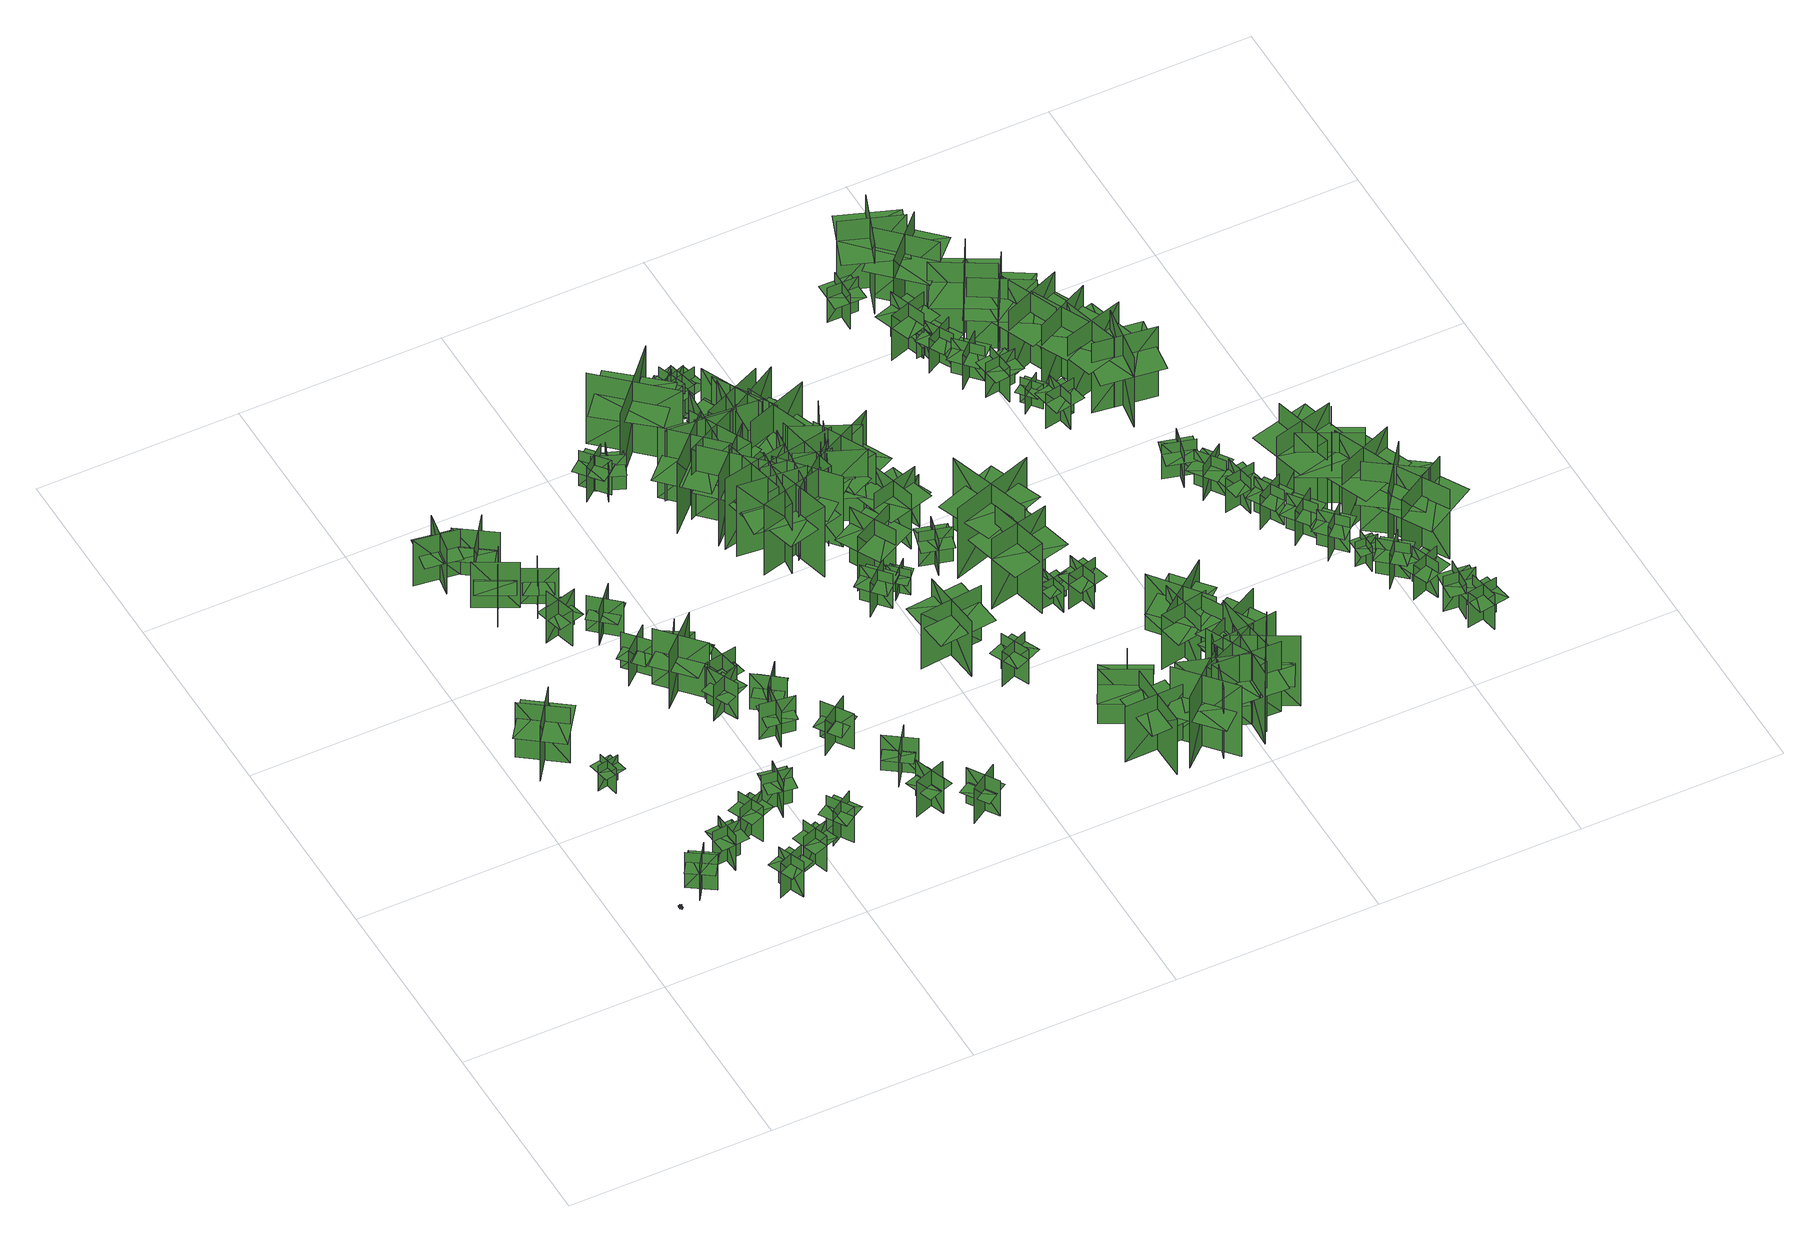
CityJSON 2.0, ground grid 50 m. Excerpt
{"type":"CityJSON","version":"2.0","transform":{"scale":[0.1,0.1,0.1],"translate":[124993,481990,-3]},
"CityObjects":{
"tree1":{"type":"SolitaryVegetationObject","geometry":[{"type":"MultiSurface","lod":"1","boundaries":[[[0,1,2]],[[0,2,3]],[[4,5,6]],[[4,6,7]],[[8,9,10]],[[8,10,11]],[[8,11,12]],[[8,12,13]]]}]},
"tree2":{"type":"SolitaryVegetationObject","geometry":[{"type":"MultiSurface","lod":"1","boundaries":[[[14,15,16]],[[14,16,17]],[[18,19,20]],[[18,20,21]],[[22,23,24]],[[22,24,25]],[[22,25,26]],[[22,26,27]]]}]},
"tree3":{"type":"SolitaryVegetationObject","geometry":[{"type":"MultiSurface","lod":"1","boundaries":[[[28,29,30]],[[28,30,31]],[[32,33,34]],[[32,34,35]],[[36,37,38]],[[36,38,39]],[[36,39,40]],[[36,40,41]]]}]},
"tree4":{"type":"SolitaryVegetationObject","geometry":[{"type":"MultiSurface","lod":"1","boundaries":[[[42,43,44]],[[42,44,45]],[[46,47,48]],[[46,48,49]],[[50,51,52]],[[50,52,53]],[[50,53,54]],[[50,54,55]]]}]},
"tree5":{"type":"SolitaryVegetationObject","geometry":[{"type":"MultiSurface","lod":"1","boundaries":[[[56,57,58]],[[56,58,59]],[[60,61,62]],[[60,62,63]],[[64,65,66]],[[64,66,67]],[[64,67,68]],[[64,68,69]]]}]},
"tree6":{"type":"SolitaryVegetationObject","geometry":[{"type":"MultiSurface","lod":"1","boundaries":[[[70,71,72]],[[70,72,73]],[[74,75,76]],[[74,76,77]],[[78,79,80]],[[78,80,81]],[[78,81,82]],[[78,82,83]]]}]},
"tree7":{"type":"SolitaryVegetationObject","geometry":[{"type":"MultiSurface","lod":"1","boundaries":[[[84,85,86]],[[84,86,87]],[[88,89,90]],[[88,90,91]],[[92,93,94]],[[92,94,95]],[[92,95,96]],[[92,96,97]]]}]},
"tree8":{"type":"SolitaryVegetationObject","geometry":[{"type":"MultiSurface","lod":"1","boundaries":[[[98,99,100]],[[98,100,101]],[[102,103,104]],[[102,104,105]],[[106,107,108]],[[106,108,109]],[[106,109,110]],[[106,110,111]]]}]},
"tree9":{"type":"SolitaryVegetationObject","geometry":[{"type":"MultiSurface","lod":"1","boundaries":[[[112,113,114]],[[112,114,115]],[[116,117,118]],[[116,118,119]],[[120,121,122]],[[120,122,123]],[[120,124,125]],[[120,125,121]]]}]},
"tree10":{"type":"SolitaryVegetationObject","geometry":[{"type":"MultiSurface","lod":"1","boundaries":[[[126,127,128]],[[126,128,129]],[[130,131,132]],[[130,132,133]],[[134,135,136]],[[134,136,137]],[[134,138,139]],[[134,139,135]]]}]},
"tree11":{"type":"SolitaryVegetationObject","geometry":[{"type":"MultiSurface","lod":"1","boundaries":[[[140,141,142]],[[140,142,143]],[[144,145,146]],[[144,146,147]],[[148,149,150]],[[148,150,151]],[[148,151,152]],[[148,152,153]]]}]},
"tree12":{"type":"SolitaryVegetationObject","geometry":[{"type":"MultiSurface","lod":"1","boundaries":[[[154,155,156]],[[154,156,157]],[[158,159,160]],[[158,160,161]],[[162,163,164]],[[162,164,165]],[[162,166,167]],[[162,167,163]]]}]},
"tree13":{"type":"SolitaryVegetationObject","geometry":[{"type":"MultiSurface","lod":"1","boundaries":[[[168,169,170]],[[168,170,171]],[[172,173,174]],[[172,174,175]],[[176,177,178]],[[176,178,179]],[[176,180,181]],[[176,181,177]]]}]},
"tree14":{"type":"SolitaryVegetationObject","geometry":[{"type":"MultiSurface","lod":"1","boundaries":[[[182,183,184]],[[182,184,185]],[[186,187,188]],[[186,188,189]],[[190,191,192]],[[190,192,193]],[[190,193,194]],[[190,194,195]]]}]},
"tree15":{"type":"SolitaryVegetationObject","geometry":[{"type":"MultiSurface","lod":"1","boundaries":[[[196,197,198]],[[196,198,199]],[[200,201,202]],[[200,202,203]],[[204,205,206]],[[204,206,207]],[[204,208,209]],[[204,209,205]]]}]},
"tree16":{"type":"SolitaryVegetationObject","geometry":[{"type":"MultiSurface","lod":"1","boundaries":[[[210,211,212]],[[210,212,213]],[[214,215,216]],[[214,216,217]],[[218,219,220]],[[218,220,221]],[[218,222,223]],[[218,223,219]]]}]},
"tree17":{"type":"SolitaryVegetationObject","geometry":[{"type":"MultiSurface","lod":"1","boundaries":[[[224,225,226]],[[224,226,227]],[[228,229,230]],[[228,230,231]],[[232,233,234]],[[232,234,235]],[[232,236,237]],[[232,237,233]]]}]},
"tree18":{"type":"SolitaryVegetationObject","geometry":[{"type":"MultiSurface","lod":"1","boundaries":[[[238,239,240]],[[238,240,241]],[[242,243,244]],[[242,244,245]],[[246,247,248]],[[246,248,249]],[[246,250,251]],[[246,251,247]]]}]},
"tree19":{"type":"SolitaryVegetationObject","geometry":[{"type":"MultiSurface","lod":"1","boundaries":[[[252,253,254]],[[252,254,255]],[[256,257,258]],[[256,258,259]],[[260,261,262]],[[260,262,263]],[[260,264,265]],[[260,265,261]]]}]},
"tree20":{"type":"SolitaryVegetationObject","geometry":[{"type":"MultiSurface","lod":"1","boundaries":[[[266,267,268]],[[266,268,269]],[[270,271,272]],[[270,272,273]],[[274,275,276]],[[274,276,277]],[[274,278,279]],[[274,279,275]]]}]},
"tree21":{"type":"SolitaryVegetationObject","geometry":[{"type":"MultiSurface","lod":"1","boundaries":[[[280,281,282]],[[280,282,283]],[[284,285,286]],[[284,286,287]],[[288,289,290]],[[288,290,291]],[[288,292,293]],[[288,293,289]]]}]},
"tree22":{"type":"SolitaryVegetationObject","geometry":[{"type":"MultiSurface","lod":"1","boundaries":[[[294,295,296]],[[294,296,297]],[[298,299,300]],[[298,300,301]],[[302,303,304]],[[302,304,305]],[[302,306,307]],[[302,307,303]]]}]},
"tree23":{"type":"SolitaryVegetationObject","geometry":[{"type":"MultiSurface","lod":"1","boundaries":[[[308,309,310]],[[308,310,311]],[[312,313,314]],[[312,314,315]],[[316,317,318]],[[316,318,319]],[[316,320,321]],[[316,321,317]]]}]},
"tree24":{"type":"SolitaryVegetationObject","geometry":[{"type":"MultiSurface","lod":"1","boundaries":[[[322,323,324]],[[322,324,325]],[[326,327,328]],[[326,328,329]],[[330,331,332]],[[330,332,333]],[[330,334,335]],[[330,335,331]]]}]},
"tree25":{"type":"SolitaryVegetationObject","geometry":[{"type":"MultiSurface","lod":"1","boundaries":[[[336,337,338]],[[336,338,339]],[[340,341,342]],[[340,342,343]],[[344,345,346]],[[344,346,347]],[[344,348,349]],[[344,349,345]]]}]},
"tree26":{"type":"SolitaryVegetationObject","geometry":[{"type":"MultiSurface","lod":"1","boundaries":[[[350,351,352]],[[350,352,353]],[[354,355,356]],[[354,356,357]],[[358,359,360]],[[358,360,361]],[[358,362,363]],[[358,363,359]]]}]},
"tree27":{"type":"SolitaryVegetationObject","geometry":[{"type":"MultiSurface","lod":"1","boundaries":[[[364,365,366]],[[364,366,367]],[[368,369,370]],[[368,370,371]],[[372,373,374]],[[372,374,375]],[[372,376,377]],[[372,377,373]]]}]},
"tree28":{"type":"SolitaryVegetationObject","geometry":[{"type":"MultiSurface","lod":"1","boundaries":[[[378,379,380]],[[378,380,381]],[[382,383,384]],[[382,384,385]],[[386,387,388]],[[386,388,389]],[[386,389,390]],[[386,390,391]]]}]},
"tree29":{"type":"SolitaryVegetationObject","geometry":[{"type":"MultiSurface","lod":"1","boundaries":[[[392,393,394]],[[392,394,395]],[[396,397,398]],[[396,398,399]],[[400,401,402]],[[400,402,403]],[[400,403,404]],[[400,404,405]]]}]},
"tree30":{"type":"SolitaryVegetationObject","geometry":[{"type":"MultiSurface","lod":"1","boundaries":[[[406,407,408]],[[406,408,409]],[[410,411,412]],[[410,412,413]],[[414,415,416]],[[414,416,417]],[[414,418,419]],[[414,419,415]]]}]},
"tree31":{"type":"SolitaryVegetationObject","geometry":[{"type":"MultiSurface","lod":"1","boundaries":[[[420,421,422]],[[420,422,423]],[[424,425,426]],[[424,426,427]],[[428,429,430]],[[428,430,431]],[[428,431,432]],[[428,432,433]]]}]},
"tree32":{"type":"SolitaryVegetationObject","geometry":[{"type":"MultiSurface","lod":"1","boundaries":[[[434,435,436]],[[434,436,437]],[[438,439,440]],[[438,440,441]],[[442,443,444]],[[442,444,445]],[[442,446,447]],[[442,447,443]]]}]},
"tree33":{"type":"SolitaryVegetationObject","geometry":[{"type":"MultiSurface","lod":"1","boundaries":[[[448,449,450]],[[448,450,451]],[[452,453,454]],[[452,454,455]],[[456,457,458]],[[456,458,459]],[[456,460,461]],[[456,461,457]]]}]},
"tree34":{"type":"SolitaryVegetationObject","geometry":[{"type":"MultiSurface","lod":"1","boundaries":[[[462,463,464]],[[462,464,465]],[[466,467,468]],[[466,468,469]],[[470,471,472]],[[470,472,473]],[[470,474,475]],[[470,475,471]]]}]},
"tree35":{"type":"SolitaryVegetationObject","geometry":[{"type":"MultiSurface","lod":"1","boundaries":[[[476,477,478]],[[476,478,479]],[[480,481,482]],[[480,482,483]],[[484,485,486]],[[484,486,487]],[[484,488,489]],[[484,489,485]]]}]},
"tree36":{"type":"SolitaryVegetationObject","geometry":[{"type":"MultiSurface","lod":"1","boundaries":[[[490,491,492]],[[490,492,493]],[[494,495,496]],[[494,496,497]],[[498,499,500]],[[498,500,501]],[[498,502,503]],[[498,503,499]]]}]},
"tree37":{"type":"SolitaryVegetationObject","geometry":[{"type":"MultiSurface","lod":"1","boundaries":[[[504,505,506]],[[504,506,507]],[[508,509,510]],[[508,510,511]],[[512,513,514]],[[512,514,515]],[[512,516,517]],[[512,517,513]]]}]},
"tree38":{"type":"SolitaryVegetationObject","geometry":[{"type":"MultiSurface","lod":"1","boundaries":[[[518,519,520]],[[518,520,521]],[[522,523,524]],[[522,524,525]],[[526,527,528]],[[526,528,529]],[[526,529,530]],[[526,530,531]]]}]},
"tree39":{"type":"SolitaryVegetationObject","geometry":[{"type":"MultiSurface","lod":"1","boundaries":[[[532,533,534]],[[532,534,535]],[[536,537,538]],[[536,538,539]],[[540,541,542]],[[540,542,543]],[[540,543,544]],[[540,544,545]]]}]},
"tree40":{"type":"SolitaryVegetationObject","geometry":[{"type":"MultiSurface","lod":"1","boundaries":[[[546,547,548]],[[546,548,549]],[[550,551,552]],[[550,552,553]],[[554,555,556]],[[554,556,557]],[[554,558,559]],[[554,559,555]]]}]},
"tree41":{"type":"SolitaryVegetationObject","geometry":[{"type":"MultiSurface","lod":"1","boundaries":[[[560,561,562]],[[560,562,563]],[[564,565,566]],[[564,566,567]],[[568,569,570]],[[568,570,571]],[[568,572,573]],[[568,573,569]]]}]},
"tree42":{"type":"SolitaryVegetationObject","geometry":[{"type":"MultiSurface","lod":"1","boundaries":[[[574,575,576]],[[574,576,577]],[[578,579,580]],[[578,580,581]],[[582,583,584]],[[582,584,585]],[[582,586,587]],[[582,587,583]]]}]},
"tree43":{"type":"SolitaryVegetationObject","geometry":[{"type":"MultiSurface","lod":"1","boundaries":[[[588,589,590]],[[588,590,591]],[[592,593,594]],[[592,594,595]],[[596,597,598]],[[596,598,599]],[[596,599,600]],[[596,600,601]]]}]},
"tree44":{"type":"SolitaryVegetationObject","geometry":[{"type":"MultiSurface","lod":"1","boundaries":[[[602,603,604]],[[602,604,605]],[[606,607,608]],[[606,608,609]],[[610,611,612]],[[610,612,613]],[[610,613,614]],[[610,614,615]]]}]},
"tree45":{"type":"SolitaryVegetationObject","geometry":[{"type":"MultiSurface","lod":"1","boundaries":[[[616,617,618]],[[616,618,619]],[[620,621,622]],[[620,622,623]],[[624,625,626]],[[624,626,627]],[[624,627,628]],[[624,628,629]]]}]},
"tree46":{"type":"SolitaryVegetationObject","geometry":[{"type":"MultiSurface","lod":"1","boundaries":[[[630,631,632]],[[630,632,633]],[[634,635,636]],[[634,636,637]],[[638,639,640]],[[638,640,641]],[[638,641,642]],[[638,642,643]]]}]},
"tree47":{"type":"SolitaryVegetationObject","geometry":[{"type":"MultiSurface","lod":"1","boundaries":[[[644,645,646]],[[644,646,647]],[[648,649,650]],[[648,650,651]],[[652,653,654]],[[652,654,655]],[[652,655,656]],[[652,656,657]]]}]},
"tree48":{"type":"SolitaryVegetationObject","geometry":[{"type":"MultiSurface","lod":"1","boundaries":[[[658,659,660]],[[658,660,661]],[[662,663,664]],[[662,664,665]],[[666,667,668]],[[666,668,669]],[[666,670,671]],[[666,671,667]]]}]},
"tree49":{"type":"SolitaryVegetationObject","geometry":[{"type":"MultiSurface","lod":"1","boundaries":[[[672,673,674]],[[672,674,675]],[[676,677,678]],[[676,678,679]],[[680,681,682]],[[680,682,683]],[[680,684,685]],[[680,685,681]]]}]},
"tree50":{"type":"SolitaryVegetationObject","geometry":[{"type":"MultiSurface","lod":"1","boundaries":[[[686,687,688]],[[686,688,689]],[[690,691,692]],[[690,692,693]],[[694,695,696]],[[694,696,697]],[[694,697,698]],[[694,698,699]]]}]},
"tree51":{"type":"SolitaryVegetationObject","geometry":[{"type":"MultiSurface","lod":"1","boundaries":[[[700,701,702]],[[700,702,703]],[[704,705,706]],[[704,706,707]],[[708,709,710]],[[708,710,711]],[[708,712,713]],[[708,713,709]]]}]},
"tree52":{"type":"SolitaryVegetationObject","geometry":[{"type":"MultiSurface","lod":"1","boundaries":[[[714,715,716]],[[714,716,717]],[[718,719,720]],[[718,720,721]],[[722,723,724]],[[722,724,725]],[[722,726,727]],[[722,727,723]]]}]},
"tree53":{"type":"SolitaryVegetationObject","geometry":[{"type":"MultiSurface","lod":"1","boundaries":[[[728,729,730]],[[728,730,731]],[[732,733,734]],[[732,734,735]],[[736,737,738]],[[736,738,739]],[[736,739,740]],[[736,740,741]]]}]},
"tree54":{"type":"SolitaryVegetationObject","geometry":[{"type":"MultiSurface","lod":"1","boundaries":[[[742,743,744]],[[742,744,745]],[[746,747,748]],[[746,748,749]],[[750,751,752]],[[750,752,753]],[[750,754,755]],[[750,755,751]]]}]},
"tree55":{"type":"SolitaryVegetationObject","geometry":[{"type":"MultiSurface","lod":"1","boundaries":[[[756,757,758]],[[756,758,759]],[[760,761,762]],[[760,762,763]],[[764,765,766]],[[764,766,767]],[[764,767,768]],[[764,768,769]]]}]},
"tree56":{"type":"SolitaryVegetationObject","geometry":[{"type":"MultiSurface","lod":"1","boundaries":[[[770,771,772]],[[770,772,773]],[[774,775,776]],[[774,776,777]],[[778,779,780]],[[778,780,781]],[[778,781,782]],[[778,782,783]]]}]},
"tree57":{"type":"SolitaryVegetationObject","geometry":[{"type":"MultiSurface","lod":"1","boundaries":[[[784,785,786]],[[784,786,787]],[[788,789,790]],[[788,790,791]],[[792,793,794]],[[792,794,795]],[[792,796,797]],[[792,797,793]]]}]},
"tree58":{"type":"SolitaryVegetationObject","geometry":[{"type":"MultiSurface","lod":"1","boundaries":[[[798,799,800]],[[798,800,801]],[[802,803,804]],[[802,804,805]],[[806,807,808]],[[806,808,809]],[[806,810,811]],[[806,811,807]]]}]},
"tree59":{"type":"SolitaryVegetationObject","geometry":[{"type":"MultiSurface","lod":"1","boundaries":[[[812,813,814]],[[812,814,815]],[[816,817,818]],[[816,818,819]],[[820,821,822]],[[820,822,823]],[[820,823,824]],[[820,824,825]]]}]},
"tree60":{"type":"SolitaryVegetationObject","geometry":[{"type":"MultiSurface","lod":"1","boundaries":[[[826,827,828]],[[826,828,829]],[[830,831,832]],[[830,832,833]],[[834,835,836]],[[834,836,837]],[[834,837,838]],[[834,838,839]]]}]},
"tree61":{"type":"SolitaryVegetationObject","geometry":[{"type":"MultiSurface","lod":"1","boundaries":[[[840,841,842]],[[840,842,843]],[[844,845,846]],[[844,846,847]],[[848,849,850]],[[848,850,851]],[[848,851,852]],[[848,852,853]]]}]},
"tree62":{"type":"SolitaryVegetationObject","geometry":[{"type":"MultiSurface","lod":"1","boundaries":[[[854,855,856]],[[854,856,857]],[[858,859,860]],[[858,860,861]],[[862,863,864]],[[862,864,865]],[[862,866,867]],[[862,867,863]]]}]},
"tree63":{"type":"SolitaryVegetationObject","geometry":[{"type":"MultiSurface","lod":"1","boundaries":[[[868,869,870]],[[868,870,871]],[[872,873,874]],[[872,874,875]],[[876,877,878]],[[876,878,879]],[[876,879,880]],[[876,880,881]]]}]},
"tree64":{"type":"SolitaryVegetationObject","geometry":[{"type":"MultiSurface","lod":"1","boundaries":[[[882,883,884]],[[882,884,885]],[[886,887,888]],[[886,888,889]],[[890,891,892]],[[890,892,893]],[[890,893,894]],[[890,894,895]]]}]},
"tree65":{"type":"SolitaryVegetationObject","geometry":[{"type":"MultiSurface","lod":"1","boundaries":[[[896,897,898]],[[896,898,899]],[[900,901,902]],[[900,902,903]],[[904,905,906]],[[904,906,907]],[[904,908,909]],[[904,909,905]]]}]},
"tree66":{"type":"SolitaryVegetationObject","geometry":[{"type":"MultiSurface","lod":"1","boundaries":[[[910,911,912]],[[910,912,913]],[[914,915,916]],[[914,916,917]],[[918,919,920]],[[918,920,921]],[[918,921,922]],[[918,922,923]]]}]},
"tree67":{"type":"SolitaryVegetationObject","geometry":[{"type":"MultiSurface","lod":"1","boundaries":[[[924,925,926]],[[924,926,927]],[[928,929,930]],[[928,930,931]],[[932,933,934]],[[932,934,935]],[[932,935,936]],[[932,936,937]]]}]},
"tree68":{"type":"SolitaryVegetationObject","geometry":[{"type":"MultiSurface","lod":"1","boundaries":[[[938,939,940]],[[938,940,941]],[[942,943,944]],[[942,944,945]],[[946,947,948]],[[946,948,949]],[[946,950,951]],[[946,951,947]]]}]},
"tree69":{"type":"SolitaryVegetationObject","geometry":[{"type":"MultiSurface","lod":"1","boundaries":[[[952,953,954]],[[952,954,955]],[[956,957,958]],[[956,958,959]],[[960,961,962]],[[960,962,963]],[[960,964,965]],[[960,965,961]]]}]},
"tree70":{"type":"SolitaryVegetationObject","geometry":[{"type":"MultiSurface","lod":"1","boundaries":[[[966,967,968]],[[966,968,969]],[[970,971,972]],[[970,972,973]],[[974,975,976]],[[974,976,977]],[[974,977,978]],[[974,978,979]]]}]},
"tree71":{"type":"SolitaryVegetationObject","geometry":[{"type":"MultiSurface","lod":"1","boundaries":[[[980,981,982]],[[980,982,983]],[[984,985,986]],[[984,986,987]],[[988,989,990]],[[988,990,991]],[[988,991,992]],[[988,992,993]]]}]},
"tree72":{"type":"SolitaryVegetationObject","geometry":[{"type":"MultiSurface","lod":"1","boundaries":[[[994,995,996]],[[994,996,997]],[[998,999,1000]],[[998,1000,1001]],[[1002,1003,1004]],[[1002,1004,1005]],[[1002,1006,1007]],[[1002,1007,1003]]]}]},
"tree73":{"type":"SolitaryVegetationObject","geometry":[{"type":"MultiSurface","lod":"1","boundaries":[[[1008,1009,1010]],[[1008,1010,1011]],[[1012,1013,1014]],[[1012,1014,1015]],[[1016,1017,1018]],[[1016,1018,1019]],[[1016,1020,1021]],[[1016,1021,1017]]]}]},
"tree74":{"type":"SolitaryVegetationObject","geometry":[{"type":"MultiSurface","lod":"1","boundaries":[[[1022,1023,1024]],[[1022,1024,1025]],[[1026,1027,1028]],[[1026,1028,1029]],[[1030,1031,1032]],[[1030,1032,1033]],[[1030,1033,1034]],[[1030,1034,1035]]]}]},
"tree75":{"type":"SolitaryVegetationObject","geometry":[{"type":"MultiSurface","lod":"1","boundaries":[[[1036,1037,1038]],[[1036,1038,1039]],[[1040,1041,1042]],[[1040,1042,1043]],[[1044,1045,1046]],[[1044,1046,1047]],[[1044,1047,1048]],[[1044,1048,1049]]]}]},
"tree76":{"type":"SolitaryVegetationObject","geometry":[{"type":"MultiSurface","lod":"1","boundaries":[[[1050,1051,1052]],[[1050,1052,1053]],[[1054,1055,1056]],[[1054,1056,1057]],[[1058,1059,1060]],[[1058,1060,1061]],[[1058,1061,1062]],[[1058,1062,1063]]]}]},
"tree77":{"type":"SolitaryVegetationObject","geometry":[{"type":"MultiSurface","lod":"1","boundaries":[[[1064,1065,1066]],[[1064,1066,1067]],[[1068,1069,1070]],[[1068,1070,1071]],[[1072,1073,1074]],[[1072,1074,1075]],[[1072,1075,1076]],[[1072,1076,1077]]]}]},
"tree78":{"type":"SolitaryVegetationObject","geometry":[{"type":"MultiSurface","lod":"1","boundaries":[[[1078,1079,1080]],[[1078,1080,1081]],[[1082,1083,1084]],[[1082,1084,1085]],[[1086,1087,1088]],[[1086,1088,1089]],[[1086,1090,1091]],[[1086,1091,1087]]]}]},
"tree79":{"type":"SolitaryVegetationObject","geometry":[{"type":"MultiSurface","lod":"1","boundaries":[[[1092,1093,1094]],[[1092,1094,1095]],[[1096,1097,1098]],[[1096,1098,1099]],[[1100,1101,1102]],[[1100,1102,1103]],[[1100,1103,1104]],[[1100,1104,1105]]]}]},
"tree80":{"type":"SolitaryVegetationObject","geometry":[{"type":"MultiSurface","lod":"1","boundaries":[[[1106,1107,1108]],[[1106,1108,1109]],[[1110,1111,1112]],[[1110,1112,1113]],[[1114,1115,1116]],[[1114,1116,1117]],[[1114,1117,1118]],[[1114,1118,1119]]]}]},
"tree81":{"type":"SolitaryVegetationObject","geometry":[{"type":"MultiSurface","lod":"1","boundaries":[[[1120,1121,1122]],[[1120,1122,1123]],[[1124,1125,1126]],[[1124,1126,1127]],[[1128,1129,1130]],[[1128,1130,1131]],[[1128,1131,1132]],[[1128,1132,1133]]]}]},
"tree82":{"type":"SolitaryVegetationObject","geometry":[{"type":"MultiSurface","lod":"1","boundaries":[[[1134,1135,1136]],[[1134,1136,1137]],[[1138,1139,1140]],[[1138,1140,1141]],[[1142,1143,1144]],[[1142,1144,1145]],[[1142,1145,1146]],[[1142,1146,1147]]]}]},
"tree83":{"type":"SolitaryVegetationObject","geometry":[{"type":"MultiSurface","lod":"1","boundaries":[[[1148,1149,1150]],[[1148,1150,1151]],[[1152,1153,1154]],[[1152,1154,1155]],[[1156,1157,1158]],[[1156,1158,1159]],[[1156,1159,1160]],[[1156,1160,1161]]]}]},
"tree84":{"type":"SolitaryVegetationObject","geometry":[{"type":"MultiSurface","lod":"1","boundaries":[[[1162,1163,1164]],[[1162,1164,1165]],[[1166,1167,1168]],[[1166,1168,1169]],[[1170,1171,1172]],[[1170,1172,1173]],[[1170,1173,1174]],[[1170,1174,1175]]]}]},
"tree85":{"type":"SolitaryVegetationObject","geometry":[{"type":"MultiSurface","lod":"1","boundaries":[[[1176,1177,1178]],[[1176,1178,1179]],[[1180,1181,1182]],[[1180,1182,1183]],[[1184,1185,1186]],[[1184,1186,1187]],[[1184,1187,1188]],[[1184,1188,1189]]]}]},
"tree86":{"type":"SolitaryVegetationObject","geometry":[{"type":"MultiSurface","lod":"1","boundaries":[[[1190,1191,1192]],[[1190,1192,1193]],[[1194,1195,1196]],[[1194,1196,1197]],[[1198,1199,1200]],[[1198,1200,1201]],[[1198,1201,1202]],[[1198,1202,1203]]]}]},
"tree87":{"type":"SolitaryVegetationObject","geometry":[{"type":"MultiSurface","lod":"1","boundaries":[[[1204,1205,1206]],[[1204,1206,1207]],[[1208,1209,1210]],[[1208,1210,1211]],[[1212,1213,1214]],[[1212,1214,1215]],[[1212,1215,1216]],[[1212,1216,1217]]]}]},
"tree88":{"type":"SolitaryVegetationObject","geometry":[{"type":"MultiSurface","lod":"1","boundaries":[[[1218,1219,1220]],[[1218,1220,1221]],[[1222,1223,1224]],[[1222,1224,1225]],[[1226,1227,1228]],[[1226,1228,1229]],[[1226,1229,1230]],[[1226,1230,1231]]]}]},
"tree89":{"type":"SolitaryVegetationObject","geometry":[{"type":"MultiSurface","lod":"1","boundaries":[[[1232,1233,1234]],[[1232,1234,1235]],[[1236,1237,1238]],[[1236,1238,1239]],[[1240,1241,1242]],[[1240,1242,1243]],[[1240,1243,1244]],[[1240,1244,1245]]]}]},
"tree90":{"type":"SolitaryVegetationObject","geometry":[{"type":"MultiSurface","lod":"1","boundaries":[[[1246,1247,1248]],[[1246,1248,1249]],[[1250,1251,1252]],[[1250,1252,1253]],[[1254,1255,1256]],[[1254,1256,1257]],[[1254,1257,1258]],[[1254,1258,1259]]]}]},
"tree91":{"type":"SolitaryVegetationObject","geometry":[{"type":"MultiSurface","lod":"1","boundaries":[[[1260,1261,1262]],[[1260,1262,1263]],[[1264,1265,1266]],[[1264,1266,1267]],[[1268,1269,1270]],[[1268,1270,1271]],[[1268,1271,1272]],[[1268,1272,1273]]]}]},
"tree92":{"type":"SolitaryVegetationObject","geometry":[{"type":"MultiSurface","lod":"1","boundaries":[[[1274,1275,1276]],[[1274,1276,1277]],[[1278,1279,1280]],[[1278,1280,1281]],[[1282,1283,1284]],[[1282,1284,1285]],[[1282,1285,1286]],[[1282,1286,1287]]]}]},
"tree93":{"type":"SolitaryVegetationObject","geometry":[{"type":"MultiSurface","lod":"1","boundaries":[[[1288,1289,1290]],[[1288,1290,1291]],[[1292,1293,1294]],[[1292,1294,1295]],[[1296,1297,1298]],[[1296,1298,1299]],[[1296,1299,1300]],[[1296,1300,1301]]]}]},
"tree94":{"type":"SolitaryVegetationObject","geometry":[{"type":"MultiSurface","lod":"1","boundaries":[[[1302,1303,1304]],[[1302,1304,1305]],[[1306,1307,1308]],[[1306,1308,1309]],[[1310,1311,1312]],[[1310,1312,1313]],[[1310,1313,1314]],[[1310,1314,1315]]]}]},
"tree95":{"type":"SolitaryVegetationObject","geometry":[{"type":"MultiSurface","lod":"1","boundaries":[[[1316,1317,1318]],[[1316,1318,1319]],[[1320,1321,1322]],[[1320,1322,1323]],[[1324,1325,1326]],[[1324,1326,1327]],[[1324,1327,1328]],[[1324,1328,1329]]]}]},
"tree96":{"type":"SolitaryVegetationObject","geometry":[{"type":"MultiSurface","lod":"1","boundaries":[[[1330,1331,1332]],[[1330,1332,1333]],[[1334,1335,1336]],[[1334,1336,1337]],[[1338,1339,1340]],[[1338,1340,1341]],[[1338,1341,1342]],[[1338,1342,1343]]]}]},
"tree97":{"type":"SolitaryVegetationObject","geometry":[{"type":"MultiSurface","lod":"1","boundaries":[[[1344,1345,1346]],[[1344,1346,1347]],[[1348,1349,1350]],[[1348,1350,1351]],[[1352,1353,1354]],[[1352,1354,1355]],[[1352,1355,1356]],[[1352,1356,1357]]]}]},
"tree98":{"type":"SolitaryVegetationObject","geometry":[{"type":"MultiSurface","lod":"1","boundaries":[[[1358,1359,1360]],[[1358,1360,1361]],[[1362,1363,1364]],[[1362,1364,1365]],[[1366,1367,1368]],[[1366,1368,1369]],[[1366,1369,1370]],[[1366,1370,1371]]]}]},
"tree99":{"type":"SolitaryVegetationObject","geometry":[{"type":"MultiSurface","lod":"1","boundaries":[[[1372,1373,1374]],[[1372,1374,1375]],[[1376,1377,1378]],[[1376,1378,1379]],[[1380,1381,1382]],[[1380,1382,1383]],[[1380,1383,1384]],[[1380,1384,1385]]]}]},
"tree100":{"type":"SolitaryVegetationObject","geometry":[{"type":"MultiSurface","lod":"1","boundaries":[[[1386,1387,1388]],[[1386,1388,1389]],[[1390,1391,1392]],[[1390,1392,1393]],[[1394,1395,1396]],[[1394,1396,1397]],[[1394,1397,1398]],[[1394,1398,1399]]]}]},
"tree101":{"type":"SolitaryVegetationObject","geometry":[{"type":"MultiSurface","lod":"1","boundaries":[[[1400,1401,1402]],[[1400,1402,1403]],[[1404,1405,1406]],[[1404,1406,1407]],[[1408,1409,1410]],[[1408,1410,1411]],[[1408,1411,1412]],[[1408,1412,1413]]]}]},
"tree102":{"type":"SolitaryVegetationObject","geometry":[{"type":"MultiSurface","lod":"1","boundaries":[[[1414,1415,1416]],[[1414,1416,1417]],[[1418,1419,1420]],[[1418,1420,1421]],[[1422,1423,1424]],[[1422,1424,1425]],[[1422,1425,1426]],[[1422,1426,1427]]]}]},
"tree103":{"type":"SolitaryVegetationObject","geometry":[{"type":"MultiSurface","lod":"1","boundaries":[[[1428,1429,1430]],[[1428,1430,1431]],[[1432,1433,1434]],[[1432,1434,1435]],[[1436,1437,1438]],[[1436,1438,1439]],[[1436,1439,1440]],[[1436,1440,1441]]]}]},
"tree104":{"type":"SolitaryVegetationObject","geometry":[{"type":"MultiSurface","lod":"1","boundaries":[[[1442,1443,1444]],[[1442,1444,1445]],[[1446,1447,1448]],[[1446,1448,1449]],[[1450,1451,1452]],[[1450,1452,1453]],[[1450,1453,1454]],[[1450,1454,1455]]]}]},
"tree105":{"type":"SolitaryVegetationObject","geometry":[{"type":"MultiSurface","lod":"1","boundaries":[[[1456,1457,1458]],[[1456,1458,1459]],[[1460,1461,1462]],[[1460,1462,1463]],[[1464,1465,1466]],[[1464,1466,1467]],[[1464,1467,1468]],[[1464,1468,1469]]]}]},
"tree106":{"type":"SolitaryVegetationObject","geometry":[{"type":"MultiSurface","lod":"1","boundaries":[[[1470,1471,1472]],[[1470,1472,1473]],[[1474,1475,1476]],[[1474,1476,1477]],[[1478,1479,1480]],[[1478,1480,1481]],[[1478,1481,1482]],[[1478,1482,1483]]]}]},
"tree107":{"type":"SolitaryVegetationObject","geometry":[{"type":"MultiSurface","lod":"1","boundaries":[[[1484,1485,1486]],[[1484,1486,1487]],[[1488,1489,1490]],[[1488,1490,1491]],[[1492,1493,1494]],[[1492,1494,1495]],[[1492,1495,1496]],[[1492,1496,1497]]]}]}
},
"vertices":[
[138,189,18],[145,189,18],[145,199,18],[138,199,18],[142,189,22],[142,189,15],[142,199,15],[142,199,22],[142,197,22],[145,197,22],[145,197,15],[142,197,15],[138,197,15],[138,197,22],
[179,246,15],[239,206,15],[239,206,124],[179,246,124],[189,195,15],[230,254,15],[230,254,124],[189,195,124],[189,195,95],[218,175,95],[258,235,95],[230,254,95],[201,273,95],[161,214,95],
[137,704,13],[39,776,13],[39,776,183],[137,704,183],[125,784,13],[53,686,13],[53,686,183],[125,784,183],[125,784,135],[76,820,135],[4,722,135],[53,686,135],[102,650,135],[174,748,135],
[169,624,19],[179,569,19],[179,569,96],[169,624,96],[148,594,19],[202,604,19],[202,604,96],[148,594,96],[148,594,75],[153,566,75],[207,576,75],[202,604,75],[197,631,75],[143,621,75],
[262,273,16],[333,279,16],[333,279,124],[262,273,124],[302,240,16],[296,311,16],[296,311,124],[302,240,124],[302,240,95],[337,243,95],[330,314,95],[296,311,95],[262,308,95],[268,237,95],
[393,95,19],[366,161,19],[366,161,128],[393,95,128],[413,144,19],[347,116,19],[347,116,128],[413,144,128],[413,144,99],[400,176,99],[333,148,99],[347,116,99],[360,84,99],[426,112,99],
[369,357,16],[396,291,16],[396,291,124],[369,357,124],[349,309,16],[416,336,16],[416,336,124],[349,309,124],[349,309,96],[362,277,96],[429,304,96],[416,336,96],[403,368,96],[336,341,96],
[453,211,18],[475,143,18],[475,143,127],[453,211,127],[429,164,18],[497,186,18],[497,186,127],[429,164,127],[429,164,98],[440,131,98],[508,153,98],[497,186,98],[487,219,98],[419,197,98],
[140,1289,15],[157,1396,15],[157,1396,155],[140,1289,155],[194,1330,15],[194,1330,155],[87,1346,155],[87,1346,15],[137,1297,102],[151,1390,102],[108,1397,102],[93,1303,102],[182,1290,102],[196,1383,102],
[262,1178,15],[167,1229,15],[167,1229,155],[262,1178,155],[242,1243,15],[242,1243,155],[191,1147,155],[191,1147,15],[254,1177,101],[171,1222,101],[150,1183,101],[233,1139,101],[275,1218,101],[192,1262,101],
[437,378,16],[508,368,16],[508,368,124],[437,378,124],[469,336,16],[479,407,16],[479,407,124],[469,336,124],[469,336,96],[503,331,96],[513,402,96],[479,407,96],[445,412,96],[435,342,96],
[266,1278,15],[178,1341,15],[178,1341,156],[266,1278,156],[255,1345,15],[255,1345,156],[191,1257,156],[191,1257,15],[258,1279,102],[182,1334,102],[156,1298,102],[232,1243,102],[285,1315,102],[208,1371,102],
[286,1100,16],[309,1019,16],[309,1019,125],[286,1100,125],[261,1054,16],[261,1054,125],[342,1076,125],[342,1076,16],[291,1095,83],[311,1025,83],[344,1034,83],[324,1105,83],[257,1086,83],[276,1015,83],
[584,244,17],[524,206,17],[524,206,126],[584,244,126],[533,255,17],[571,195,17],[571,195,126],[533,255,126],[533,255,97],[504,237,97],[542,176,97],[571,195,97],[601,213,97],[563,274,97],
[318,1204,16],[280,1129,16],[280,1129,125],[318,1204,125],[268,1187,16],[268,1187,125],[343,1149,125],[343,1149,16],[318,1198,83],[285,1132,83],[316,1117,83],[349,1182,83],[287,1214,83],[253,1148,83],
[424,909,15],[360,853,15],[360,853,124],[424,909,124],[371,912,15],[371,912,124],[427,848,124],[427,848,15],[422,903,82],[367,854,82],[389,829,82],[445,877,82],[399,929,82],[343,881,82],
[408,835,14],[498,738,14],[498,738,186],[408,835,186],[406,752,14],[406,752,186],[503,842,186],[503,842,14],[418,833,120],[496,748,120],[536,785,120],[457,869,120],[377,795,120],[456,710,120],
[357,1047,16],[420,991,16],[420,991,125],[357,1047,125],[361,994,16],[361,994,125],[416,1057,125],[416,1057,16],[363,1046,83],[418,997,83],[441,1023,83],[385,1071,83],[340,1019,83],[395,971,83],
[473,670,16],[549,705,16],[549,705,125],[473,670,125],[523,652,16],[523,652,125],[487,728,125],[487,728,16],[477,675,83],[543,706,83],[529,737,83],[462,706,83],[492,643,83],[558,674,83],
[493,893,16],[449,821,16],[449,821,125],[493,893,125],[442,880,16],[442,880,125],[514,836,125],[514,836,16],[493,887,83],[455,824,83],[484,806,83],[522,869,83],[463,905,83],[424,843,83],
[535,574,15],[619,561,15],[619,561,124],[535,574,124],[567,532,15],[567,532,124],[580,615,124],[580,615,15],[541,576,82],[614,565,82],[619,599,82],[547,610,82],[536,541,82],[608,530,82],
[571,755,16],[489,739,16],[489,739,125],[571,755,125],[528,784,16],[528,784,125],[543,701,125],[543,701,16],[567,750,83],[495,737,83],[501,703,83],[573,717,83],[560,785,83],[488,772,83],
[574,609,16],[626,675,16],[626,675,125],[574,609,125],[627,616,16],[627,616,125],[560,667,125],[560,667,16],[575,615,84],[620,673,84],[593,694,84],[548,636,84],[603,593,84],[648,652,84],
[709,511,16],[640,463,16],[640,463,125],[709,511,125],[657,520,16],[657,520,125],[705,451,125],[705,451,16],[707,505,83],[646,463,83],[666,435,83],[726,477,83],[686,534,83],[626,493,83],
[785,182,17],[757,261,17],[757,261,126],[785,182,126],[807,229,17],[807,229,126],[728,201,126],[728,201,17],[780,186,84],[756,255,84],[723,244,84],[748,174,84],[813,197,84],[789,267,84],
[795,319,15],[726,367,15],[726,367,124],[795,319,124],[785,371,15],[785,371,124],[737,302,124],[737,302,15],[788,319,82],[728,362,82],[709,334,82],[768,291,82],[809,348,82],[749,391,82],
[890,118,17],[844,189,17],[844,189,126],[890,118,126],[900,170,17],[900,170,126],[830,124,126],[830,124,17],[884,121,85],[844,182,85],[815,164,85],[856,102,85],[914,140,85],[873,202,85],
[602,1446,16],[542,1397,16],[542,1397,124],[602,1446,124],[551,1451,16],[600,1391,16],[600,1391,124],[551,1451,124],[551,1451,94],[521,1427,94],[570,1367,94],[600,1391,94],[630,1416,94],[581,1476,94],
[566,1425,13],[638,1395,13],[638,1395,121],[566,1425,121],[586,1377,13],[615,1448,13],[615,1448,121],[586,1377,121],[586,1377,91],[622,1362,91],[651,1434,91],[615,1448,91],[580,1463,91],[550,1392,91],
[792,1337,17],[672,1219,17],[672,1219,235],[792,1337,235],[686,1337,17],[686,1337,235],[805,1217,235],[805,1217,17],[789,1325,151],[685,1221,151],[733,1173,151],[837,1277,151],[739,1375,151],[635,1272,151],
[628,1563,10],[789,1416,10],[789,1416,228],[628,1563,228],[635,1417,10],[635,1417,228],[782,1577,228],[782,1577,10],[642,1550,170],[595,1494,170],[726,1385,170],[772,1440,170],[818,1496,170],[688,1605,170],
[736,1252,13],[855,1132,13],[855,1132,231],[736,1252,231],[736,1146,13],[736,1146,231],[856,1264,231],[856,1264,13],[749,1249,147],[852,1144,147],[901,1192,147],[797,1297,147],[698,1199,147],[801,1094,147],
[922,1081,14],[755,1098,14],[755,1098,232],[922,1081,232],[855,1162,14],[855,1162,232],[838,995,232],[838,995,14],[911,1076,148],[765,1090,148],[758,1022,148],[904,1008,148],[918,1146,148],[772,1161,148],
[800,1219,12],[836,1054,12],[836,1054,230],[800,1219,230],[744,1130,12],[744,1130,230],[908,1166,230],[908,1166,12],[809,1210,146],[840,1066,146],[907,1081,146],[876,1224,146],[740,1195,146],[771,1051,146],
[945,1064,13],[782,1021,13],[782,1021,231],[945,1064,231],[854,1116,13],[854,1116,231],[896,953,231],[896,953,13],[937,1055,147],[794,1018,147],[812,951,147],[954,988,147],[919,1123,147],[777,1086,147],
[785,1240,14],[799,1407,14],[799,1407,232],[785,1240,232],[865,1308,14],[865,1308,232],[697,1322,232],[697,1322,14],[779,1251,148],[791,1397,148],[723,1403,148],[711,1256,148],[850,1245,148],[862,1392,148],
[872,1320,14],[721,1245,14],[721,1245,232],[872,1320,232],[772,1353,14],[772,1353,232],[846,1202,232],[846,1202,14],[865,1309,148],[733,1244,148],[763,1183,148],[895,1247,148],[834,1372,148],[702,1308,148],
[981,795,16],[930,853,16],[930,853,123],[981,795,123],[985,846,16],[926,795,16],[926,795,123],[985,846,123],[985,846,93],[959,875,93],[901,825,93],[926,795,93],[952,766,93],[1010,817,93],
[1037,531,14],[1021,687,14],[1021,687,185],[1037,531,185],[1107,619,14],[950,603,14],[950,603,185],[1107,619,185],[1101,618,138],[1094,687,138],[950,672,138],[957,603,138],[964,535,138],[1108,550,138],
[828,1125,12],[995,1106,12],[995,1106,230],[828,1125,230],[894,1043,12],[894,1043,230],[913,1210,230],[913,1210,12],[839,1131,146],[985,1114,146],[993,1182,146],[847,1199,146],[831,1061,146],[977,1043,146],
[857,1241,12],[869,1409,12],[869,1409,230],[857,1241,230],[936,1311,12],[936,1311,230],[768,1323,230],[768,1323,12],[852,1253,146],[861,1399,146],[793,1404,146],[783,1257,146],[922,1248,146],[932,1394,146],
[870,1025,13],[999,1133,13],[999,1133,231],[870,1025,231],[975,1016,13],[975,1016,231],[866,1145,231],[866,1145,13],[874,1037,148],[986,1131,148],[942,1183,148],[829,1089,148],[919,982,148],[1032,1077,148],
[998,814,16],[1037,853,16],[1037,853,93],[998,814,93],[1035,814,16],[995,853,16],[995,853,93],[1035,814,93],[1035,814,71],[1054,834,71],[1015,872,71],[995,853,71],[976,833,71],[1016,794,71],
[1153,503,15],[1082,472,15],[1082,472,123],[1153,503,123],[1105,522,15],[1136,451,15],[1136,451,123],[1105,522,123],[1105,522,92],[1069,507,92],[1100,436,92],[1136,451,92],[1171,467,92],[1140,538,92],
[1023,861,13],[967,969,13],[967,969,182],[1023,861,182],[1048,938,13],[940,882,13],[940,882,182],[1048,938,182],[1048,938,135],[1020,993,135],[912,937,135],[940,882,135],[968,828,135],[1076,884,135],
[1065,721,16],[1073,666,16],[1073,666,93],[1065,721,93],[1043,691,16],[1097,700,16],[1097,700,93],[1043,691,93],[1043,691,71],[1047,664,71],[1102,672,71],[1097,700,71],[1093,727,71],[1038,719,71],
[791,1577,16],[844,1520,16],[844,1520,124],[791,1577,124],[789,1525,16],[846,1578,16],[846,1578,124],[789,1525,124],[789,1525,93],[815,1497,93],[872,1549,93],[846,1578,93],[819,1606,93],[762,1554,93],
[1023,1164,13],[858,1133,13],[858,1133,231],[1023,1164,231],[936,1223,13],[936,1223,231],[967,1057,231],[967,1057,13],[1014,1156,147],[870,1128,147],[883,1061,147],[1027,1088,147],[1001,1225,147],[856,1198,147],
[925,1303,11],[856,1457,11],[856,1457,230],[925,1303,230],[962,1402,11],[962,1402,230],[808,1333,230],[808,1333,11],[915,1310,146],[855,1444,146],[792,1416,146],[852,1282,146],[979,1339,146],[919,1473,146],
[825,1597,16],[851,1524,16],[851,1524,124],[825,1597,124],[802,1551,16],[875,1577,16],[875,1577,124],[802,1551,124],[802,1551,94],[815,1514,94],[888,1540,94],[875,1577,94],[862,1613,94],[789,1587,94],
[909,1131,13],[1064,1065,13],[1064,1065,231],[909,1131,231],[949,1034,13],[949,1034,231],[1016,1188,231],[1016,1188,13],[922,1133,147],[1057,1075,147],[1084,1138,147],[949,1196,147],[894,1068,147],[1029,1010,147],
[848,1304,13],[993,1389,13],[993,1389,231],[848,1304,231],[950,1278,13],[950,1278,231],[865,1424,231],[865,1424,13],[853,1315,147],[980,1389,147],[946,1449,147],[819,1375,147],[889,1254,147],[1016,1328,147],
[894,1561,17],[819,1544,17],[819,1544,124],[894,1561,124],[850,1589,17],[868,1513,17],[868,1513,124],[850,1589,124],[850,1589,94],[813,1580,94],[830,1505,94],[868,1513,94],[906,1522,94],[888,1598,94],
[918,1354,13],[975,1196,13],[975,1196,231],[918,1354,231],[874,1259,13],[874,1259,231],[1032,1316,231],[1032,1316,13],[928,1347,147],[978,1208,147],[1042,1232,147],[992,1370,147],[861,1323,147],[911,1184,147],
[1290,225,14],[1294,54,14],[1294,54,185],[1290,225,185],[1211,141,14],[1211,141,185],[1382,145,185],[1382,145,14],[1290,210,140],[1233,206,140],[1242,72,140],[1299,76,140],[1356,80,140],[1347,214,140],
[1242,194,14],[1300,301,14],[1300,301,183],[1243,194,183],[1320,216,14],[1213,274,14],[1213,274,183],[1320,216,183],[1320,216,136],[1349,270,136],[1242,328,136],[1213,274,136],[1184,221,136],[1291,163,136],
[1034,1246,15],[962,1094,15],[962,1094,233],[1034,1246,233],[935,1210,15],[935,1210,233],[1087,1137,233],[1087,1137,15],[1036,1233,149],[972,1101,149],[1034,1071,149],[1097,1204,149],[972,1264,149],[908,1131,149],
[996,1197,14],[1071,1046,14],[1071,1046,232],[996,1197,232],[964,1097,14],[964,1097,232],[1114,1172,232],[1114,1172,14],[1007,1190,148],[1073,1059,148],[1134,1089,148],[1068,1221,148],[944,1159,148],[1009,1027,148],
[1033,981,14],[1150,1014,14],[1150,1014,183],[1033,981,183],[1103,941,14],[1071,1058,14],[1071,1058,183],[1103,941,183],[1103,941,136],[1162,957,136],[1129,1074,136],[1071,1058,136],[1012,1042,136],[1045,924,136],
[1092,885,15],[1167,865,15],[1167,865,122],[1092,885,122],[1118,840,15],[1138,915,15],[1138,915,122],[1118,840,122],[1118,840,92],[1155,830,92],[1175,905,92],[1138,915,92],[1100,925,92],[1080,850,92],
[1079,1015,16],[1100,1089,16],[1100,1089,124],[1079,1015,124],[1124,1040,16],[1050,1061,16],[1050,1061,124],[1124,1040,124],[1124,1040,94],[1135,1077,94],[1060,1098,94],[1050,1061,94],[1039,1024,94],[1114,1002,94],
[1335,166,12],[1446,40,12],[1446,40,230],[1335,166,230],[1329,61,12],[1329,61,230],[1455,172,230],[1455,172,12],[1347,162,146],[1444,52,146],[1495,97,146],[1398,208,146],[1294,115,146],[1391,5,146],
[1103,1010,16],[1174,1039,16],[1174,1039,124],[1103,1010,124],[1150,990,16],[1121,1062,16],[1121,1062,124],[1150,990,124],[1150,990,94],[1186,1004,94],[1157,1076,94],[1121,1062,94],[1085,1047,94],[1114,975,94],
[1229,785,12],[1265,634,12],[1265,634,228],[1229,785,228],[1174,697,12],[1325,733,12],[1325,733,228],[1174,697,228],[1174,697,167],[1192,622,167],[1343,658,167],[1325,733,167],[1307,809,167],[1156,773,167],
[1510,118,13],[1350,172,13],[1350,172,231],[1510,118,231],[1462,212,13],[1462,212,231],[1408,52,231],[1408,52,13],[1497,115,147],[1358,162,147],[1336,97,147],[1475,50,147],[1520,182,147],[1381,229,147],
[1306,611,16],[1293,682,16],[1293,682,94],[1306,611,94],[1335,653,16],[1264,641,16],[1264,641,94],[1335,653,94],[1332,653,73],[1326,684,73],[1261,672,73],[1267,641,73],[1273,611,73],[1337,622,73],
[1152,814,12],[1358,882,12],[1358,882,230],[1152,814,230],[1283,749,12],[1283,749,230],[1215,956,230],[1215,956,12],[1170,820,172],[1195,752,172],[1355,812,172],[1329,880,172],[1304,947,172],[1144,888,172],
[1557,198,13],[1405,127,13],[1405,127,231],[1557,198,231],[1458,233,13],[1458,233,231],[1529,81,231],[1529,81,13],[1550,188,147],[1417,125,147],[1446,63,147],[1579,126,147],[1520,252,147],[1387,189,147],
[1509,49,13],[1517,217,13],[1517,217,231],[1509,49,231],[1586,121,13],[1586,121,231],[1418,129,231],[1418,129,13],[1503,60,148],[1510,207,148],[1441,210,148],[1434,63,148],[1573,57,148],[1581,203,148],
[1370,589,16],[1350,664,16],[1350,664,124],[1370,589,124],[1396,634,16],[1321,614,16],[1321,614,124],[1396,634,124],[1396,634,93],[1386,671,93],[1311,651,93],[1321,614,93],[1332,576,93],[1406,596,93],
[1488,312,14],[1466,432,14],[1466,432,183],[1488,312,183],[1535,379,14],[1415,357,14],[1415,357,183],[1535,379,183],[1535,379,136],[1524,439,136],[1404,417,136],[1415,357,136],[1426,297,136],[1546,319,136],
[1554,124,13],[1532,291,13],[1532,291,231],[1554,124,231],[1618,208,13],[1618,208,231],[1450,186,231],[1450,186,13],[1546,134,147],[1527,279,147],[1459,271,147],[1478,125,147],[1616,143,147],[1597,288,147],
[1632,118,11],[1484,198,11],[1484,198,229],[1632,118,229],[1601,218,11],[1601,218,229],[1520,70,229],[1520,70,11],[1619,117,146],[1490,187,146],[1457,127,146],[1586,57,146],[1653,179,146],[1524,249,146],
[1431,362,13],[1566,467,13],[1566,467,184],[1431,362,184],[1546,349,13],[1546,349,184],[1441,484,184],[1441,484,13],[1444,371,139],[1480,328,139],[1582,414,139],[1545,458,139],[1509,501,139],[1407,415,139],
[1630,335,13],[1479,256,13],[1479,256,184],[1630,335,184],[1520,369,13],[1520,369,184],[1600,218,184],[1600,218,13],[1617,329,138],[1588,378,138],[1473,311,138],[1501,262,138],[1530,213,138],[1645,279,138],
[1299,1673,22],[1298,1596,22],[1298,1596,129],[1299,1673,129],[1262,1637,22],[1339,1637,22],[1339,1637,129],[1262,1637,129],[1262,1637,99],[1261,1599,99],[1339,1598,99],[1339,1637,99],[1340,1675,99],[1262,1676,99],
[1400,1445,18],[1368,1539,18],[1368,1539,157],[1400,1445,157],[1430,1504,18],[1335,1472,18],[1335,1472,157],[1430,1504,157],[1430,1504,118],[1414,1551,118],[1319,1519,118],[1335,1472,118],[1351,1425,118],[1446,1457,118],
[1409,1427,21],[1402,1474,21],[1402,1474,100],[1409,1427,100],[1430,1456,21],[1384,1449,21],[1384,1449,100],[1430,1456,100],[1430,1456,74],[1384,1449,74],[1387,1424,74],[1434,1431,74],[1427,1482,74],[1380,1475,74],
[1441,1385,20],[1404,1453,20],[1404,1453,128],[1441,1385,128],[1456,1435,20],[1388,1397,20],[1388,1397,128],[1456,1435,128],[1456,1435,98],[1438,1469,98],[1370,1431,98],[1388,1397,98],[1407,1363,98],[1475,1401,98],
[1484,1320,19],[1432,1377,19],[1432,1377,127],[1484,1320,127],[1487,1371,19],[1430,1319,19],[1430,1319,127],[1487,1371,127],[1487,1371,97],[1461,1400,97],[1404,1348,97],[1430,1319,97],[1456,1290,97],[1513,1343,97],
[1494,1313,20],[1503,1237,20],[1503,1237,128],[1494,1313,128],[1462,1273,20],[1539,1283,20],[1539,1283,128],[1462,1273,128],[1462,1273,98],[1467,1234,98],[1543,1244,98],[1539,1283,98],[1534,1321,98],[1457,1311,98],
[1559,1221,21],[1515,1187,21],[1515,1187,98],[1559,1221,98],[1522,1225,21],[1556,1182,21],[1556,1182,98],[1522,1225,98],[1522,1225,76],[1500,1208,76],[1534,1165,76],[1556,1182,76],[1578,1199,76],[1544,1243,76],
[1422,1761,18],[1368,1616,18],[1368,1616,233],[1422,1761,233],[1328,1718,18],[1473,1665,18],[1473,1665,233],[1328,1718,233],[1328,1718,173],[1301,1646,173],[1446,1592,173],[1473,1665,173],[1500,1737,173],[1355,1791,173],
[1582,1101,18],[1568,1177,18],[1568,1177,126],[1582,1101,126],[1611,1144,18],[1535,1130,18],[1535,1130,126],[1611,1144,126],[1611,1144,95],[1605,1182,95],[1528,1168,95],[1535,1130,95],[1542,1091,95],[1618,1105,95],
[1492,1665,18],[1383,1555,18],[1383,1555,233],[1492,1665,233],[1389,1665,18],[1499,1556,18],[1499,1556,233],[1389,1665,233],[1389,1665,173],[1334,1610,173],[1445,1501,173],[1499,1556,173],[1553,1611,173],[1443,1720,173],
[1581,1441,15],[1446,1517,15],[1446,1517,230],[1581,1441,230],[1553,1541,15],[1478,1406,15],[1478,1406,230],[1553,1541,230],[1553,1541,170],[1486,1579,170],[1410,1443,170],[1478,1406,170],[1545,1368,170],[1621,1503,170],
[1719,829,16],[1738,904,16],[1738,904,123],[1719,829,123],[1763,855,16],[1688,875,16],[1688,875,123],[1763,855,123],[1763,855,93],[1773,893,93],[1698,912,93],[1688,875,93],[1679,837,93],[1754,818,93],
[1501,1436,13],[1634,1357,13],[1634,1357,229],[1501,1436,229],[1526,1336,13],[1604,1470,13],[1604,1470,229],[1526,1336,229],[1526,1336,168],[1592,1297,168],[1671,1430,168],[1604,1470,168],[1538,1509,168],[1459,1376,168],
[1535,1303,13],[1679,1362,13],[1679,1362,228],[1535,1303,228],[1631,1263,13],[1571,1406,13],[1571,1406,228],[1631,1263,228],[1631,1263,168],[1702,1293,168],[1643,1436,168],[1571,1406,168],[1500,1377,168],[1559,1233,168],
[1737,774,16],[1800,818,16],[1800,818,123],[1737,774,123],[1788,764,16],[1743,828,16],[1743,828,123],[1788,764,123],[1788,764,93],[1819,787,93],[1775,850,93],[1743,828,93],[1711,806,93],[1756,742,93],
[1810,690,16],[1796,767,16],[1796,767,123],[1810,690,123],[1839,732,16],[1763,719,16],[1763,719,123],[1839,732,123],[1839,732,93],[1833,771,93],[1756,757,93],[1763,719,93],[1770,681,93],[1846,694,93],
[1577,1229,13],[1716,1297,13],[1716,1297,228],[1577,1229,228],[1674,1195,13],[1607,1334,13],[1607,1334,228],[1674,1195,228],[1674,1195,168],[1744,1229,168],[1676,1368,168],[1607,1334,168],[1537,1300,168],[1605,1161,168],
[1859,626,15],[1821,694,15],[1821,694,122],[1859,626,122],[1873,676,15],[1806,638,15],[1806,638,122],[1873,676,122],[1873,676,92],[1854,710,92],[1787,671,92],[1806,638,92],[1825,604,92],[1892,642,92],
[1612,1173,12],[1761,1216,12],[1761,1216,227],[1612,1173,227],[1701,1123,12],[1659,1272,12],[1659,1272,227],[1701,1123,227],[1701,1123,167],[1776,1144,167],[1734,1293,167],[1659,1272,167],[1585,1251,167],[1627,1101,167],
[1905,555,14],[1859,617,14],[1859,617,122],[1905,555,122],[1913,606,14],[1851,560,14],[1851,560,122],[1913,606,122],[1913,606,91],[1890,637,91],[1828,591,91],[1851,560,91],[1873,529,91],[1936,574,91],
[1649,1131,11],[1802,1110,11],[1802,1110,227],[1649,1131,227],[1711,1049,11],[1732,1202,11],[1732,1202,227],[1711,1049,227],[1711,1049,166],[1788,1038,166],[1808,1192,166],[1732,1202,166],[1655,1213,166],[1634,1059,166],
[1947,485,14],[1894,541,14],[1894,541,122],[1947,485,122],[1949,536,14],[1893,483,14],[1893,483,122],[1949,536,122],[1949,536,92],[1923,565,92],[1866,512,92],[1893,483,92],[1919,455,92],[1976,508,92],
[1962,464,16],[1962,409,16],[1962,409,93],[1962,464,93],[1936,439,16],[1991,438,16],[1991,438,93],[1936,439,93],[1936,439,71],[1935,411,71],[1991,410,71],[1991,438,71],[1991,466,71],[1936,467,71],
[2025,350,16],[1967,401,16],[1967,401,124],[2025,350,124],[2022,402,16],[1971,343,16],[1971,343,124],[2022,402,124],[2022,402,94],[1993,427,94],[1942,368,94],[1971,343,94],[2001,318,94],[2051,376,94],
[2052,269,17],[2025,341,17],[2025,341,125],[2052,269,125],[2073,316,17],[2001,288,17],[2001,288,125],[2073,316,125],[2073,316,94],[2060,352,94],[1987,325,94],[2001,288,94],[2015,252,94],[2087,280,94],
[2083,262,14],[2076,185,14],[2076,185,122],[2083,262,122],[2043,229,14],[2120,222,14],[2120,222,122],[2043,229,122],[2043,229,92],[2040,191,92],[2117,183,92],[2120,222,92],[2124,261,92],[2047,268,92],
[2144,172,15],[2068,159,15],[2068,159,123],[2144,172,123],[2102,202,15],[2116,126,15],[2116,126,123],[2102,202,123],[2102,202,92],[2064,196,92],[2077,119,92],[2116,126,92],[2154,132,92],[2141,209,92],
[1926,776,11],[1965,626,11],[1965,626,227],[1926,776,227],[1873,687,11],[2023,726,11],[2023,726,227],[1873,687,227],[1873,687,167],[1892,612,167],[2042,651,167],[2023,726,167],[2003,801,167],[1853,762,167],
[1950,577,12],[2022,715,12],[2022,715,227],[1950,577,227],[2049,608,12],[1912,680,12],[1912,680,227],[2049,608,227],[2049,608,167],[2085,676,167],[1948,748,167],[1912,680,167],[1876,611,167],[2013,539,167],
[1958,543,12],[2101,602,12],[2101,602,227],[1958,543,227],[2052,503,12],[1994,646,12],[1994,646,227],[2052,503,227],[2052,503,167],[2124,532,167],[2066,675,167],[1994,646,167],[1922,617,167],[1981,473,167],
[2103,553,10],[2012,428,10],[2012,428,225],[2103,553,225],[2001,537,10],[2126,447,10],[2126,447,225],[2001,537,225],[2001,537,165],[1956,475,165],[2081,384,165],[2126,447,165],[2172,509,165],[2046,600,165],
[2134,371,8],[2056,505,8],[2056,505,223],[2134,371,223],[2161,471,8],[2027,393,8],[2027,393,223],[2161,471,223],[2161,471,163],[2122,538,163],[1988,460,163],[2027,393,163],[2066,326,163],[2200,404,163]
]}
